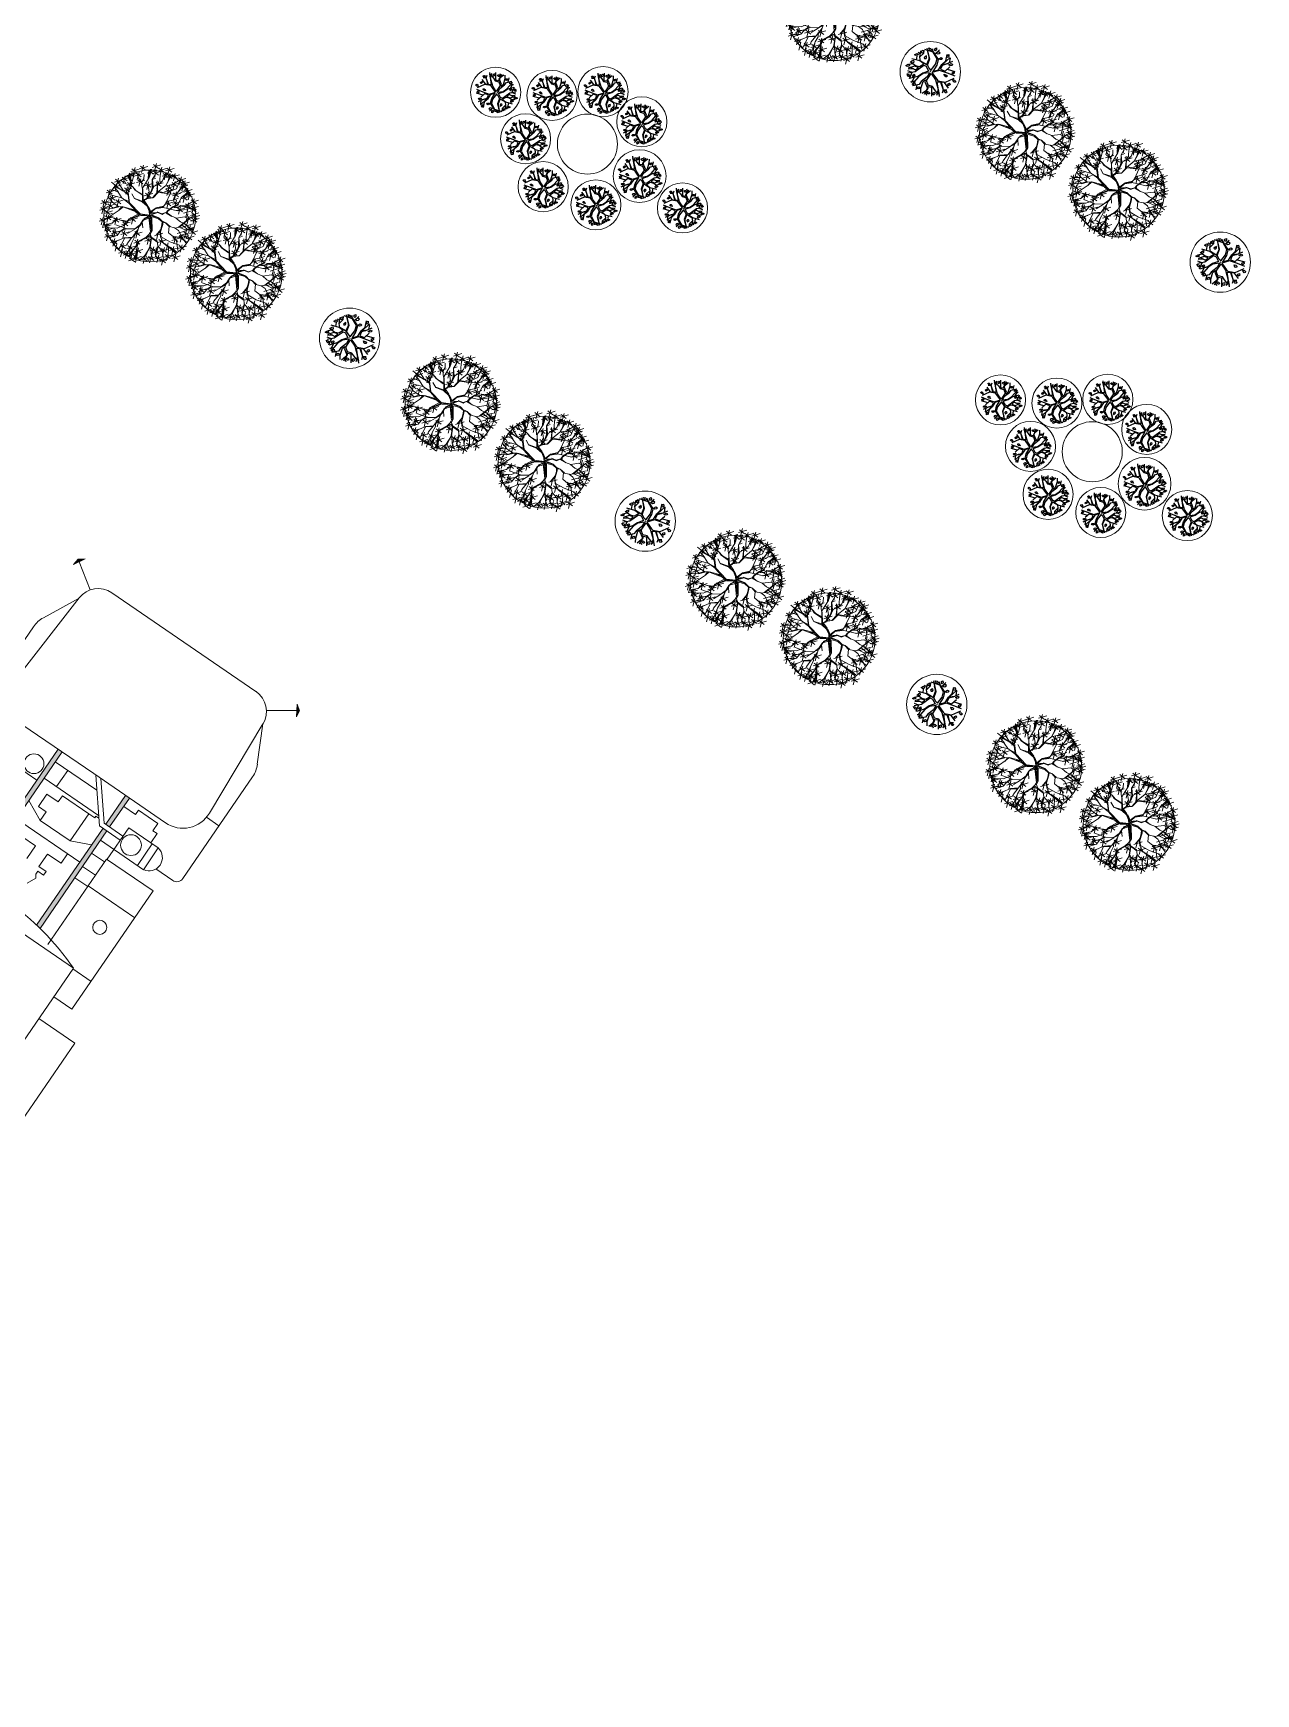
# Model space of a CAD drawing. Header units: metres. Extents: x 324293 to 653279, y 3585589 to 7191434.
# Drawn here: x 334463.57 to 334479.01, y 3600328.97 to 3600349.96 of the extents above; entities that cross this region are included whole.
import ezdxf

# ---------------------------------------------------------------- set-up
doc = ezdxf.new("R2010")
doc.units = ezdxf.units.M
doc.layers.add('andaze', color=1, linetype='Continuous', lineweight=5)
doc.layers.add('tree 1', color=66, linetype='Continuous', lineweight=5)
for name, color, linetype in [('cahman', 80, 'Continuous'), ('HATCH', 8, 'Continuous'), ('Layer2', 3, 'Continuous'), ('pumpe benzin', 7, 'Continuous')]:
    doc.layers.add(name, color=color, linetype=linetype)
doc.layers.get('pumpe benzin').off()

# ---------------------------------------------------------------- blocks, each defined once
blk = doc.blocks.new('rr')
at = {"layer": 'andaze'}
for p, q in [((334338.372, 3600177.013, 1325.8), (334338.512, 3600177.245, 1325.8)), ((334338.559, 3600177.213, 1325.8), (334338.466, 3600177.277, 1325.8)), ((334338.466, 3600177.277, 1325.8), (334338.527, 3600177.265, 1325.8)), ((334338.527, 3600177.265, 1325.8), (334338.559, 3600177.213, 1325.8)), ((334338.179, 3600177.021, 1325.8), (334337.469, 3600176.697, 1325.8)), ((334338.457, 3600176.926, 1325.8), (334338.894, 3600176.104, 1325.8)), ((334338.741, 3600176.696, 1325.8), (334338.458, 3600176.924, 1325.8)), ((334336.76, 3600176.374, 1325.8), (334337.469, 3600176.697, 1325.8)), ((334339.272, 3600175.6, 1325.8), (334338.815, 3600176.602, 1325.8)), ((334336.378, 3600176.326, 1325.8), (334336.347, 3600176.272, 1325.8)), ((334336.366, 3600176.213, 1325.8), (334336.378, 3600176.326, 1325.8)), ((334336.347, 3600176.272, 1325.8), (334336.366, 3600176.213, 1325.8)), ((334336.639, 3600176.223, 1325.8), (334336.372, 3600176.269, 1325.8)), ((334336.636, 3600175.736, 1325.8), (334336.649, 3600176.1, 1325.8)), ((334336.649, 3600176.102, 1325.8), (334336.982, 3600175.233, 1325.8)), ((334338.912, 3600176.064, 1325.8), (334339.034, 3600176.12, 1325.8)), ((334338.766, 3600175.725, 1325.8), (334338.059, 3600175.403, 1325.8)), ((334337.116, 3600174.617, 1325.8), (334336.659, 3600175.619, 1325.8)), ((334338.735, 3600175.665, 1325.8), (334338.543, 3600175.577, 1325.8)), ((334338.543, 3600175.577, 1325.8), (334338.563, 3600175.533, 1325.8)), ((334338.768, 3600175.593, 1325.8), (334338.735, 3600175.665, 1325.8)), ((334338.809, 3600175.612, 1325.8), (334338.768, 3600175.593, 1325.8)), ((334338.85, 3600175.52, 1325.8), (334338.809, 3600175.612, 1325.8)), ((334338.129, 3600175.435, 1325.8), (334338.484, 3600175.254, 1325.8)), ((334338.372, 3600175.546, 1325.8), (334338.501, 3600175.262, 1325.8)), ((334338.41, 3600175.563, 1325.8), (334338.54, 3600175.279, 1325.8)), ((334338.563, 3600175.533, 1325.8), (334338.448, 3600175.481, 1325.8)), ((334338.924, 3600175.554, 1325.8), (334338.633, 3600175.421, 1325.8)), ((334338.865, 3600175.527, 1325.8), (334338.962, 3600175.313, 1325.8)), ((334338.924, 3600175.554, 1325.8), (334339.022, 3600175.34, 1325.8)), ((334339.074, 3600175.438, 1325.8), (334339.24, 3600175.514, 1325.8)), ((334337.353, 3600175.081, 1325.8), (334338.059, 3600175.403, 1325.8)), ((334338.201, 3600175.35, 1325.8), (334337.791, 3600175.163, 1325.8)), ((334338.079, 3600175.412, 1325.8), (334338.483, 3600175.206, 1325.8)), ((334338.483, 3600175.206, 1325.8), (334338.689, 3600175.3, 1325.8)), ((334338.484, 3600175.254, 1325.8), (334338.671, 3600175.339, 1325.8)), ((334338.6, 3600175.148, 1325.8), (334339.022, 3600175.34, 1325.8)), ((334338.633, 3600175.421, 1325.8), (334338.775, 3600175.11, 1325.8)), ((334338.771, 3600175.108, 1325.8), (334339.229, 3600175.316, 1325.8)), ((334339.229, 3600175.316, 1325.8), (334339.76, 3600174.151, 1325.8)), ((334337.708, 3600175.243, 1325.8), (334338.293, 3600173.96, 1325.8)), ((334337.747, 3600175.261, 1325.8), (334338.329, 3600173.984, 1325.8)), ((334338.401, 3600175.248, 1325.8), (334337.864, 3600175.003, 1325.8)), ((334337.914, 3600175.219, 1325.8), (334337.987, 3600175.059, 1325.8)), ((334338.342, 3600175.18, 1325.8), (334338.084, 3600175.063, 1325.8)), ((334338.342, 3600175.18, 1325.8), (334338.402, 3600175.208, 1325.8)), ((334338.464, 3600174.912, 1325.8), (334338.342, 3600175.18, 1325.8)), ((334338.395, 3600175.223, 1325.8), (334338.424, 3600175.236, 1325.8)), ((334338.402, 3600175.208, 1325.8), (334338.395, 3600175.223, 1325.8)), ((334338.519, 3600175.223, 1325.8), (334338.954, 3600174.269, 1325.8)), ((334338.558, 3600175.24, 1325.8), (334338.995, 3600174.28, 1325.8)), ((334338.112, 3600175.002, 1325.8), (334338.001, 3600174.951, 1325.8)), ((334338.084, 3600175.063, 1325.8), (334338.112, 3600175.002, 1325.8)), ((334338.464, 3600174.912, 1325.8), (334338.594, 3600175.058, 1325.8)), ((334338.657, 3600175.021, 1325.8), (334338.784, 3600175.078, 1325.8)), ((334339.155, 3600174.264, 1325.8), (334338.771, 3600175.108, 1325.8)), ((334339.349, 3600175.052, 1325.8), (334338.891, 3600174.843, 1325.8)), ((334337.561, 3600174.808, 1325.8), (334337.847, 3600174.939, 1325.8)), ((334338.001, 3600174.951, 1325.8), (334338.057, 3600174.83, 1325.8)), ((334338.039, 3600174.6, 1325.8), (334338.672, 3600174.888, 1325.8)), ((334338.057, 3600174.83, 1325.8), (334338.13, 3600174.863, 1325.8)), ((334338.13, 3600174.863, 1325.8), (334338.169, 3600174.778, 1325.8)), ((334338.169, 3600174.778, 1325.8), (334338.464, 3600174.912, 1325.8)), ((334338.551, 3600174.834, 1325.8), (334338.594, 3600174.74, 1325.8)), ((334338.844, 3600174.948, 1325.8), (334338.717, 3600174.89, 1325.8)), ((334338.895, 3600174.836, 1325.8), (334338.768, 3600174.778, 1325.8)), ((334338.169, 3600174.778, 1325.8), (334337.965, 3600174.782, 1325.8)), ((334338.594, 3600174.74, 1325.8), (334338.461, 3600174.679, 1325.8)), ((334338.209, 3600174.565, 1325.8), (334338.342, 3600174.625, 1325.8)), ((334338.342, 3600174.625, 1325.8), (334338.399, 3600174.501, 1325.8)), ((334338.461, 3600174.679, 1325.8), (334338.517, 3600174.555, 1325.8)), ((334338.517, 3600174.555, 1325.8), (334338.588, 3600174.588, 1325.8)), ((334338.604, 3600174.551, 1325.8), (334338.548, 3600174.525, 1325.8)), ((334338.588, 3600174.588, 1325.8), (334338.604, 3600174.551, 1325.8)), ((334338.548, 3600174.525, 1325.8), (334338.561, 3600174.496, 1325.8)), ((334338.561, 3600174.496, 1325.8), (334338.593, 3600174.479, 1325.8)), ((334338.593, 3600174.479, 1325.8), (334338.59, 3600174.391, 1325.8)), ((334339.635, 3600174.426, 1325.8), (334339.455, 3600174.345, 1325.8)), ((334339.452, 3600174.351, 1325.8), (334338.696, 3600174.006, 1325.8)), ((334339.452, 3600174.351, 1325.8), (334342.709, 3600167.206, 1325.8)), ((334339.76, 3600174.151, 1325.8), (334339.581, 3600174.069, 1325.8)), ((334339.678, 3600173.856, 1325.8), (334340.032, 3600174.018, 1325.8)), ((334340.032, 3600174.018, 1325.8), (334340.517, 3600172.954, 1325.8))]:
    blk.add_line(p, q, dxfattribs=at)
for centre, radius in [((334338.777, 3600175.358, 1325.8), 0.0927), ((334337.708, 3600174.992, 1325.8), 0.0885), ((334339.262, 3600174.741, 1325.8), 0.063)]:
    blk.add_circle(centre, radius, dxfattribs=at)
for centre, radius, start, end in [((334338.268, 3600176.826, 1325.8), 0.215, 28.0173, 114.5058), ((334338.579, 3600176.495, 1325.8), 0.259, 24.5057, 51.1743), ((334336.849, 3600176.179, 1325.8), 0.215, 114.5058, 200.9942), ((334338.652, 3600175.975, 1325.8), 0.275, 294.5057, 28.0173), ((334336.894, 3600175.727, 1325.8), 0.259, 177.8372, 204.5057), ((334339.213, 3600175.573, 1325.8), 0.0647, 294.5057, 24.5057), ((334338.955, 3600175.439, 1325.8), 0.119, 304.1294, 104.8821), ((334339.569, 3600172.091, 1325.8), 2.263, 92.9493, 114.5058)]:
    blk.add_arc(centre, radius, start, end, dxfattribs=at)
for points in [[(334338.466, 3600177.277, 1325.8), (334338.527, 3600177.265, 1325.8), (334338.559, 3600177.213, 1325.8)], [(334336.378, 3600176.326, 1325.8), (334336.347, 3600176.272, 1325.8), (334336.366, 3600176.213, 1325.8)], [(334338.501, 3600175.262, 1325.8), (334338.54, 3600175.279, 1325.8), (334338.372, 3600175.546, 1325.8), (334338.41, 3600175.563, 1325.8)], [(334338.329, 3600173.984, 1325.8), (334338.293, 3600173.96, 1325.8), (334337.747, 3600175.261, 1325.8), (334337.708, 3600175.243, 1325.8)], [(334338.519, 3600175.223, 1325.8), (334338.558, 3600175.24, 1325.8), (334338.954, 3600174.269, 1325.8), (334338.995, 3600174.28, 1325.8)]]:
    blk.add_solid(points, dxfattribs=at)
blk = doc.blocks.new('ugvhd')
at = {"layer": 'tree 1', "color": 92, "linetype": 'ByBlock'}
for p, q in [((3788.151, 582.165), (3788.16, 582.082)), ((3788.261, 582.217), (3788.176, 582.141)), ((3788.19, 582.198), (3788.286, 582.168)), ((3788.204, 582.107), (3788.196, 582.164)), ((3788.222, 582.224), (3788.231, 582.141)), ((3788.297, 582.056), (3788.24, 582.174)), ((3788.329, 582.195), (3788.243, 582.119)), ((3788.257, 582.176), (3788.354, 582.146)), ((3788.282, 582.249), (3788.292, 582.166)), ((3788.289, 582.202), (3788.299, 582.119)), ((3788.297, 582.136), (3788.289, 582.187)), ((3788.297, 582.187), (3788.302, 582.138)), ((3788.299, 582.043), (3788.307, 582.19)), ((3788.345, 582.102), (3788.317, 582.187)), ((3788.348, 582.105), (3788.359, 582.195)), ((3788.439, 582.234), (3788.354, 582.158)), ((3788.368, 582.216), (3788.464, 582.186)), ((3788.387, 582.027), (3788.436, 582.195)), ((3788.4, 582.241), (3788.409, 582.158)), ((3788.488, 582.165), (3788.402, 582.089)), ((3788.448, 582.172), (3788.458, 582.089)), ((3788.5, 582.1), (3788.467, 582.192)), ((3788.503, 582.102), (3788.542, 582.172)), ((3788.593, 582.221), (3788.507, 582.145)), ((3788.521, 582.202), (3788.618, 582.172)), ((3788.553, 582.228), (3788.563, 582.145)), ((3788.676, 582.186), (3788.591, 582.11)), ((3788.605, 582.167), (3788.702, 582.137)), ((3788.637, 582.193), (3788.647, 582.11)), ((3787.944, 582.031), (3787.858, 581.955)), ((3787.872, 582.012), (3787.969, 581.983)), ((3787.904, 582.038), (3787.914, 581.955)), ((3788.03, 582.106), (3787.945, 582.031)), ((3787.958, 582.088), (3788.055, 582.058)), ((3788.05, 582.031), (3787.965, 581.955)), ((3787.979, 582.012), (3788.075, 581.982)), ((3787.991, 582.114), (3788, 582.031)), ((3788.049, 581.979), (3787.995, 582.038)), ((3788.011, 582.038), (3788.02, 581.955)), ((3788.098, 582.107), (3788.013, 582.032)), ((3788.132, 582.022), (3788.021, 582.058)), ((3788.027, 582.089), (3788.123, 582.059)), ((3788.114, 581.966), (3788.029, 581.891)), ((3788.043, 581.948), (3788.139, 581.918)), ((3788.075, 581.914), (3788.049, 581.979)), ((3788.059, 582.115), (3788.068, 582.032)), ((3788.134, 582.027), (3788.07, 582.107)), ((3788.075, 581.974), (3788.085, 581.891)), ((3788.08, 582.107), (3788.132, 582.04)), ((3788.132, 582.04), (3788.091, 582.118)), ((3788.147, 582.033), (3788.098, 582.123)), ((3788.19, 582.158), (3788.105, 582.082)), ((3788.119, 582.14), (3788.215, 582.11)), ((3788.215, 582.062), (3788.13, 581.986)), ((3788.191, 581.999), (3788.134, 582.027)), ((3788.144, 582.044), (3788.24, 582.014)), ((3788.191, 582.004), (3788.147, 582.033)), ((3788.176, 582.069), (3788.185, 581.986)), ((3788.198, 582.082), (3788.183, 582.112)), ((3788.186, 581.981), (3788.204, 582.107)), ((3788.206, 581.935), (3788.186, 581.981)), ((3788.186, 581.981), (3788.206, 581.914)), ((3788.237, 582.001), (3788.191, 582.004)), ((3788.276, 581.994), (3788.191, 581.999)), ((3788.294, 582.057), (3788.209, 581.981)), ((3788.222, 582.038), (3788.319, 582.008)), ((3788.289, 581.999), (3788.237, 582.001)), ((3788.255, 582.064), (3788.264, 581.981)), ((3788.307, 581.88), (3788.271, 581.945)), ((3788.389, 581.904), (3788.276, 581.994)), ((3788.289, 581.999), (3788.299, 582.063)), ((3788.299, 582.063), (3788.297, 582.136)), ((3788.297, 582.007), (3788.299, 581.989)), ((3788.309, 581.976), (3788.299, 582.043)), ((3788.397, 581.906), (3788.309, 581.976)), ((3788.384, 582.027), (3788.348, 582.105)), ((3788.379, 581.922), (3788.387, 582.025)), ((3788.395, 581.911), (3788.384, 582.027)), ((3788.486, 582.071), (3788.401, 581.995)), ((3788.415, 582.052), (3788.511, 582.022)), ((3788.416, 582.146), (3788.513, 582.116)), ((3788.431, 581.806), (3788.474, 581.95)), ((3788.446, 581.782), (3788.48, 581.96)), ((3788.447, 582.078), (3788.456, 581.995)), ((3788.48, 581.96), (3788.506, 581.997)), ((3788.482, 581.953), (3788.539, 581.971)), ((3788.49, 581.968), (3788.542, 581.973)), ((3788.506, 581.997), (3788.5, 582.1)), ((3788.589, 582.133), (3788.504, 582.058)), ((3788.506, 582.012), (3788.57, 582.061)), ((3788.508, 581.997), (3788.57, 582.058)), ((3788.517, 582.115), (3788.614, 582.085)), ((3788.539, 581.971), (3788.624, 582.009)), ((3788.55, 582.141), (3788.559, 582.058)), ((3788.57, 582.058), (3788.611, 582.148)), ((3788.681, 582.116), (3788.596, 582.041)), ((3788.61, 582.098), (3788.706, 582.068)), ((3788.704, 581.966), (3788.619, 581.891)), ((3788.624, 582.009), (3788.753, 582.069)), ((3788.627, 582.012), (3788.631, 582.045)), ((3788.633, 581.948), (3788.73, 581.918)), ((3788.642, 582.124), (3788.651, 582.041)), ((3788.647, 581.927), (3788.673, 581.999)), ((3788.734, 582.073), (3788.649, 581.997)), ((3788.65, 581.922), (3788.737, 581.963)), ((3788.655, 581.937), (3788.735, 581.96)), ((3788.663, 582.054), (3788.759, 582.024)), ((3788.665, 581.974), (3788.675, 581.891)), ((3788.673, 581.999), (3788.693, 582.027)), ((3788.693, 582.027), (3788.704, 582.097)), ((3788.695, 582.08), (3788.704, 581.997)), ((3788.803, 582.117), (3788.718, 582.041)), ((3788.731, 582.099), (3788.828, 582.069)), ((3788.737, 581.963), (3788.802, 582.03)), ((3788.753, 581.87), (3788.802, 581.955)), ((3788.755, 582.066), (3788.851, 582.037)), ((3788.845, 582.033), (3788.76, 581.957)), ((3788.76, 581.989), (3788.807, 582.022)), ((3788.76, 581.983), (3788.812, 582.012)), ((3788.764, 582.124), (3788.773, 582.041)), ((3788.774, 582.015), (3788.871, 581.985)), ((3788.868, 581.989), (3788.782, 581.914)), ((3788.796, 581.971), (3788.893, 581.941)), ((3788.802, 581.955), (3788.843, 581.986)), ((3788.806, 582.041), (3788.816, 581.957)), ((3788.828, 581.997), (3788.838, 581.914)), ((3788.944, 581.948), (3788.859, 581.872)), ((3788.905, 581.955), (3788.914, 581.872)), ((3787.784, 581.725), (3787.698, 581.649)), ((3787.744, 581.732), (3787.754, 581.649)), ((3787.837, 581.897), (3787.751, 581.821)), ((3787.84, 581.81), (3787.755, 581.734)), ((3787.765, 581.878), (3787.862, 581.848)), ((3787.769, 581.791), (3787.865, 581.761)), ((3787.868, 581.727), (3787.782, 581.651)), ((3787.797, 581.904), (3787.807, 581.821)), ((3787.801, 581.817), (3787.81, 581.734)), ((3787.913, 581.736), (3787.817, 581.78)), ((3787.909, 581.852), (3787.824, 581.776)), ((3787.828, 581.734), (3787.838, 581.651)), ((3787.9, 581.814), (3787.838, 581.839)), ((3787.838, 581.833), (3787.934, 581.804)), ((3787.935, 581.914), (3787.849, 581.838)), ((3787.863, 581.895), (3787.96, 581.865)), ((3787.87, 581.859), (3787.879, 581.776)), ((3787.972, 581.862), (3787.871, 581.906)), ((3787.972, 581.865), (3787.882, 581.909)), ((3787.99, 581.865), (3787.889, 581.919)), ((3787.895, 581.921), (3787.905, 581.838)), ((3787.972, 581.814), (3787.9, 581.814)), ((3787.962, 581.7), (3787.913, 581.736)), ((3787.969, 581.811), (3787.931, 581.783)), ((3788.018, 581.745), (3787.932, 581.669)), ((3787.946, 581.727), (3788.043, 581.697)), ((3788.08, 581.667), (3787.954, 581.749)), ((3788.039, 581.746), (3787.959, 581.7)), ((3788.023, 581.911), (3787.972, 581.94)), ((3788.134, 581.862), (3787.972, 581.862)), ((3788.07, 581.757), (3787.972, 581.814)), ((3788.049, 581.754), (3787.972, 581.811)), ((3787.978, 581.752), (3787.988, 581.669)), ((3788.096, 581.856), (3788.01, 581.78)), ((3788.07, 581.911), (3788.023, 581.911)), ((3788.024, 581.837), (3788.121, 581.807)), ((3788.134, 581.736), (3788.039, 581.746)), ((3788.129, 581.744), (3788.049, 581.754)), ((3788.056, 581.863), (3788.066, 581.78)), ((3788.152, 581.744), (3788.067, 581.818)), ((3788.147, 581.739), (3788.07, 581.757)), ((3788.139, 581.865), (3788.075, 581.914)), ((3788.209, 581.789), (3788.123, 581.713)), ((3788.237, 581.8), (3788.134, 581.862)), ((3788.137, 581.77), (3788.234, 581.741)), ((3788.201, 581.739), (3788.142, 581.739)), ((3788.266, 581.77), (3788.145, 581.852)), ((3788.222, 581.749), (3788.147, 581.739)), ((3788.169, 581.796), (3788.179, 581.713)), ((3788.227, 581.749), (3788.173, 581.685)), ((3788.212, 581.746), (3788.173, 581.685)), ((3788.206, 581.914), (3788.204, 581.826)), ((3788.214, 581.821), (3788.206, 581.935)), ((3788.258, 581.77), (3788.222, 581.749)), ((3788.26, 581.759), (3788.227, 581.749)), ((3788.289, 581.767), (3788.237, 581.8)), ((3788.26, 581.759), (3788.291, 581.687)), ((3788.279, 581.741), (3788.266, 581.77)), ((3788.281, 581.777), (3788.304, 581.878)), ((3788.299, 581.677), (3788.281, 581.764)), ((3788.304, 581.685), (3788.289, 581.767)), ((3788.291, 581.775), (3788.307, 581.88)), ((3788.438, 581.713), (3788.389, 581.904)), ((3788.433, 581.788), (3788.397, 581.906)), ((3788.446, 581.777), (3788.433, 581.788)), ((3788.449, 581.705), (3788.436, 581.775)), ((3788.438, 581.79), (3788.454, 581.852)), ((3788.454, 581.705), (3788.446, 581.777)), ((3788.454, 581.733), (3788.57, 581.8)), ((3788.459, 581.718), (3788.552, 581.78)), ((3788.462, 581.705), (3788.575, 581.795)), ((3788.584, 581.787), (3788.499, 581.711)), ((3788.513, 581.768), (3788.61, 581.738)), ((3788.545, 581.794), (3788.555, 581.711)), ((3788.57, 581.8), (3788.621, 581.806)), ((3788.575, 581.795), (3788.642, 581.8)), ((3788.684, 581.842), (3788.598, 581.766)), ((3788.606, 581.806), (3788.637, 581.875)), ((3788.612, 581.824), (3788.709, 581.794)), ((3788.621, 581.806), (3788.631, 581.839)), ((3788.631, 581.839), (3788.65, 581.922)), ((3788.642, 581.8), (3788.681, 581.816)), ((3788.642, 581.669), (3788.699, 581.765)), ((3788.644, 581.849), (3788.654, 581.766)), ((3788.681, 581.816), (3788.753, 581.87)), ((3788.696, 581.767), (3788.727, 581.909)), ((3788.699, 581.765), (3788.771, 581.811)), ((3788.701, 581.783), (3788.774, 581.814)), ((3788.799, 581.787), (3788.713, 581.711)), ((3788.727, 581.768), (3788.824, 581.738)), ((3788.759, 581.794), (3788.769, 581.711)), ((3788.853, 581.894), (3788.768, 581.819)), ((3788.768, 581.646), (3788.815, 581.726)), ((3788.771, 581.9), (3788.868, 581.87)), ((3788.771, 581.811), (3788.836, 581.819)), ((3788.774, 581.811), (3788.817, 581.888)), ((3788.781, 581.876), (3788.878, 581.846)), ((3788.81, 581.721), (3788.9, 581.785)), ((3788.814, 581.902), (3788.823, 581.819)), ((3788.836, 581.819), (3788.897, 581.901)), ((3788.836, 581.819), (3788.91, 581.886)), ((3788.872, 581.929), (3788.969, 581.899)), ((3788.96, 581.842), (3788.875, 581.766)), ((3788.888, 581.824), (3788.985, 581.794)), ((3788.9, 581.785), (3788.957, 581.788)), ((3788.921, 581.849), (3788.93, 581.766)), ((3788.929, 581.764), (3789.026, 581.734)), ((3788.961, 581.79), (3788.971, 581.707)), ((3787.712, 581.707), (3787.809, 581.677)), ((3787.812, 581.524), (3787.727, 581.448)), ((3787.817, 581.619), (3787.732, 581.543)), ((3787.745, 581.6), (3787.842, 581.57)), ((3787.854, 581.676), (3787.769, 581.6)), ((3787.773, 581.531), (3787.782, 581.448)), ((3787.778, 581.626), (3787.787, 581.543)), ((3787.782, 581.657), (3787.879, 581.628)), ((3787.786, 581.628), (3787.936, 581.623)), ((3787.944, 581.623), (3787.789, 581.636)), ((3787.882, 581.697), (3787.791, 581.687)), ((3787.887, 581.556), (3787.791, 581.509)), ((3787.796, 581.708), (3787.893, 581.678)), ((3787.797, 581.697), (3787.848, 581.7)), ((3787.918, 581.692), (3787.799, 581.713)), ((3787.815, 581.683), (3787.824, 581.6)), ((3787.908, 581.563), (3787.822, 581.487)), ((3787.836, 581.545), (3787.933, 581.515)), ((3787.868, 581.57), (3787.878, 581.487)), ((3787.951, 581.623), (3787.887, 581.556)), ((3787.981, 581.6), (3787.895, 581.524)), ((3787.969, 581.525), (3787.907, 581.481)), ((3787.909, 581.582), (3788.006, 581.552)), ((3787.959, 581.7), (3787.918, 581.692)), ((3788.024, 581.591), (3787.939, 581.515)), ((3787.941, 581.607), (3787.951, 581.524)), ((3788.029, 581.545), (3787.949, 581.424)), ((3788.075, 581.667), (3787.951, 581.623)), ((3787.953, 581.572), (3788.049, 581.542)), ((3788.026, 581.55), (3787.969, 581.525)), ((3787.985, 581.598), (3787.994, 581.515)), ((3788.15, 581.499), (3787.998, 581.517)), ((3788.062, 581.659), (3788.021, 581.548)), ((3788.075, 581.656), (3788.026, 581.55)), ((3788.031, 581.703), (3788.091, 581.672)), ((3788.173, 581.685), (3788.075, 581.667)), ((3788.078, 581.659), (3788.168, 581.679)), ((3788.126, 581.508), (3788.135, 581.425)), ((3788.258, 581.576), (3788.189, 581.504)), ((3788.261, 581.574), (3788.201, 581.504)), ((3788.212, 581.504), (3788.274, 581.576)), ((3788.338, 581.607), (3788.258, 581.576)), ((3788.346, 581.597), (3788.261, 581.574)), ((3788.299, 581.538), (3788.286, 581.471)), ((3788.302, 581.525), (3788.292, 581.465)), ((3788.348, 581.599), (3788.297, 581.672)), ((3788.343, 581.617), (3788.299, 581.677)), ((3788.384, 581.597), (3788.302, 581.525)), ((3788.345, 581.628), (3788.304, 581.685)), ((3788.305, 581.535), (3788.356, 581.605)), ((3788.369, 581.599), (3788.305, 581.535)), ((3788.387, 581.597), (3788.343, 581.617)), ((3788.387, 581.597), (3788.345, 581.628)), ((3788.369, 581.579), (3788.351, 581.476)), ((3788.384, 581.597), (3788.354, 581.471)), ((3788.387, 581.553), (3788.364, 581.473)), ((3788.384, 581.597), (3788.438, 581.713)), ((3788.384, 581.597), (3788.449, 581.705)), ((3788.384, 581.597), (3788.4, 581.553)), ((3788.402, 581.612), (3788.397, 581.597)), ((3788.397, 581.597), (3788.407, 581.556)), ((3788.4, 581.553), (3788.539, 581.465)), ((3788.407, 581.556), (3788.413, 581.597)), ((3788.413, 581.628), (3788.454, 581.697)), ((3788.413, 581.605), (3788.464, 581.638)), ((3788.413, 581.597), (3788.413, 581.628)), ((3788.415, 581.594), (3788.454, 581.625)), ((3788.418, 581.589), (3788.567, 581.473)), ((3788.418, 581.576), (3788.534, 581.488)), ((3788.42, 581.55), (3788.418, 581.576)), ((3788.531, 581.478), (3788.42, 581.55)), ((3788.426, 581.584), (3788.485, 581.633)), ((3788.534, 581.488), (3788.433, 581.553)), ((3788.454, 581.625), (3788.49, 581.638)), ((3788.485, 581.633), (3788.511, 581.633)), ((3788.49, 581.638), (3788.57, 581.638)), ((3788.511, 581.633), (3788.575, 581.587)), ((3788.526, 581.625), (3788.58, 581.636)), ((3788.562, 581.638), (3788.642, 581.669)), ((3788.57, 581.638), (3788.622, 581.628)), ((3788.591, 581.638), (3788.645, 581.669)), ((3788.622, 581.628), (3788.748, 581.638)), ((3788.711, 581.641), (3788.626, 581.565)), ((3788.639, 581.623), (3788.736, 581.593)), ((3788.65, 581.669), (3788.745, 581.718)), ((3788.655, 581.486), (3788.753, 581.543)), ((3788.665, 581.628), (3788.72, 581.625)), ((3788.668, 581.483), (3788.75, 581.535)), ((3788.672, 581.649), (3788.681, 581.565)), ((3788.707, 581.633), (3788.745, 581.612)), ((3788.806, 581.581), (3788.721, 581.506)), ((3788.735, 581.563), (3788.831, 581.533)), ((3788.745, 581.612), (3788.823, 581.607)), ((3788.748, 581.638), (3788.81, 581.721)), ((3788.75, 581.535), (3788.82, 581.522)), ((3788.753, 581.543), (3788.812, 581.53)), ((3788.756, 581.641), (3788.851, 581.651)), ((3788.767, 581.589), (3788.776, 581.506)), ((3788.812, 581.53), (3788.943, 581.543)), ((3788.898, 581.512), (3788.813, 581.436)), ((3788.815, 581.721), (3788.975, 581.703)), ((3788.82, 581.522), (3788.925, 581.478)), ((3788.918, 581.47), (3788.822, 581.517)), ((3788.823, 581.607), (3788.982, 581.579)), ((3788.936, 581.553), (3788.828, 581.532)), ((3788.914, 581.619), (3788.829, 581.543)), ((3788.842, 581.6), (3788.939, 581.57)), ((3788.851, 581.651), (3788.887, 581.648)), ((3788.859, 581.519), (3788.868, 581.436)), ((3788.953, 581.713), (3788.868, 581.637)), ((3788.875, 581.626), (3788.884, 581.543)), ((3788.881, 581.695), (3788.978, 581.665)), ((3788.975, 581.557), (3788.89, 581.481)), ((3788.904, 581.538), (3789, 581.508)), ((3788.914, 581.72), (3788.923, 581.637)), ((3789.013, 581.619), (3788.928, 581.543)), ((3788.936, 581.564), (3788.945, 581.481)), ((3788.985, 581.548), (3788.936, 581.553)), ((3789.024, 581.683), (3788.939, 581.607)), ((3788.942, 581.6), (3789.038, 581.57)), ((3788.943, 581.543), (3788.982, 581.53)), ((3788.953, 581.665), (3789.049, 581.635)), ((3788.985, 581.54), (3788.954, 581.545)), ((3789.04, 581.517), (3788.955, 581.441)), ((3788.974, 581.626), (3788.983, 581.543)), ((3788.985, 581.69), (3788.994, 581.607)), ((3789.001, 581.524), (3789.01, 581.441)), ((3787.74, 581.506), (3787.837, 581.476)), ((3787.831, 581.459), (3787.745, 581.383)), ((3787.759, 581.44), (3787.856, 581.41)), ((3787.87, 581.456), (3787.785, 581.38)), ((3787.791, 581.466), (3787.801, 581.383)), ((3787.798, 581.438), (3787.895, 581.408)), ((3787.907, 581.481), (3787.807, 581.496)), ((3787.853, 581.434), (3787.81, 581.424)), ((3787.895, 581.377), (3787.81, 581.301)), ((3787.879, 581.434), (3787.815, 581.416)), ((3787.823, 581.358), (3787.92, 581.328)), ((3787.831, 581.463), (3787.84, 581.38)), ((3787.949, 581.424), (3787.838, 581.357)), ((3787.924, 581.322), (3787.838, 581.246)), ((3787.931, 581.44), (3787.84, 581.437)), ((3787.852, 581.304), (3787.949, 581.274)), ((3787.856, 581.384), (3787.865, 581.301)), ((3787.975, 581.365), (3787.859, 581.329)), ((3787.91, 581.334), (3787.859, 581.324)), ((3787.866, 581.313), (3787.91, 581.334)), ((3787.872, 581.303), (3787.967, 581.36)), ((3788, 581.45), (3787.879, 581.434)), ((3787.884, 581.329), (3787.894, 581.246)), ((3787.99, 581.362), (3787.904, 581.286)), ((3787.918, 581.344), (3788.015, 581.314)), ((3788.013, 581.478), (3787.927, 581.402)), ((3787.941, 581.459), (3788.038, 581.429)), ((3787.95, 581.369), (3787.96, 581.286)), ((3787.973, 581.485), (3787.983, 581.402)), ((3788.078, 581.357), (3787.975, 581.365)), ((3788.057, 581.44), (3788, 581.45)), ((3788.06, 581.437), (3788, 581.398)), ((3788.07, 581.318), (3788.021, 581.12)), ((3788.108, 581.42), (3788.023, 581.344)), ((3788.065, 581.321), (3788.029, 581.256)), ((3788.036, 581.402), (3788.133, 581.372)), ((3788.106, 581.494), (3788.057, 581.44)), ((3788.109, 581.334), (3788.065, 581.321)), ((3788.151, 581.33), (3788.065, 581.254)), ((3788.069, 581.427), (3788.078, 581.344)), ((3788.145, 581.318), (3788.075, 581.239)), ((3788.127, 581.396), (3788.078, 581.357)), ((3788.079, 581.312), (3788.176, 581.282)), ((3788.165, 581.501), (3788.08, 581.425)), ((3788.083, 581.354), (3788.127, 581.386)), ((3788.093, 581.482), (3788.19, 581.453)), ((3788.127, 581.386), (3788.101, 581.334)), ((3788.201, 581.504), (3788.106, 581.494)), ((3788.137, 581.393), (3788.109, 581.334)), ((3788.111, 581.337), (3788.121, 581.254)), ((3788.204, 581.427), (3788.127, 581.396)), ((3788.209, 581.422), (3788.137, 581.393)), ((3788.207, 581.501), (3788.145, 581.318)), ((3788.245, 581.432), (3788.204, 581.427)), ((3788.24, 581.416), (3788.209, 581.422)), ((3788.248, 581.354), (3788.235, 581.28)), ((3788.24, 581.432), (3788.248, 581.354)), ((3788.286, 581.471), (3788.245, 581.434)), ((3788.274, 581.455), (3788.245, 581.432)), ((3788.248, 581.344), (3788.25, 581.429)), ((3788.292, 581.465), (3788.274, 581.455)), ((3788.354, 581.471), (3788.369, 581.406)), ((3788.377, 581.298), (3788.354, 581.233)), ((3788.364, 581.403), (3788.359, 581.365)), ((3788.359, 581.365), (3788.372, 581.293)), ((3788.372, 581.396), (3788.361, 581.367)), ((3788.361, 581.367), (3788.379, 581.303)), ((3788.364, 581.473), (3788.374, 581.411)), ((3788.369, 581.406), (3788.4, 581.388)), ((3788.374, 581.411), (3788.41, 581.393)), ((3788.379, 581.303), (3788.454, 581.267)), ((3788.4, 581.388), (3788.498, 581.36)), ((3788.41, 581.393), (3788.485, 581.37)), ((3788.565, 581.388), (3788.47, 581.375)), ((3788.583, 581.402), (3788.497, 581.326)), ((3788.498, 581.37), (3788.552, 581.326)), ((3788.498, 581.36), (3788.549, 581.318)), ((3788.5, 581.37), (3788.565, 581.388)), ((3788.511, 581.383), (3788.608, 581.353)), ((3788.567, 581.473), (3788.531, 581.478)), ((3788.539, 581.465), (3788.588, 581.462)), ((3788.549, 581.318), (3788.544, 581.19)), ((3788.633, 581.319), (3788.547, 581.243)), ((3788.555, 581.324), (3788.603, 581.246)), ((3788.561, 581.3), (3788.658, 581.27)), ((3788.575, 581.473), (3788.601, 581.473)), ((3788.588, 581.462), (3788.621, 581.421)), ((3788.593, 581.326), (3788.603, 581.243)), ((3788.601, 581.473), (3788.655, 581.486)), ((3788.613, 581.458), (3788.631, 581.421)), ((3788.616, 581.458), (3788.668, 581.483)), ((3788.619, 581.419), (3788.624, 581.334)), ((3788.706, 581.471), (3788.621, 581.395)), ((3788.621, 581.421), (3788.737, 581.37)), ((3788.624, 581.334), (3788.673, 581.295)), ((3788.635, 581.334), (3788.627, 581.416)), ((3788.631, 581.421), (3788.735, 581.378)), ((3788.635, 581.453), (3788.731, 581.423)), ((3788.667, 581.478), (3788.676, 581.395)), ((3788.673, 581.295), (3788.701, 581.205)), ((3788.686, 581.295), (3788.789, 581.262)), ((3788.783, 581.351), (3788.697, 581.275)), ((3788.783, 581.296), (3788.697, 581.22)), ((3788.711, 581.332), (3788.808, 581.303)), ((3788.73, 581.367), (3788.812, 581.311)), ((3788.735, 581.378), (3788.861, 581.362)), ((3788.737, 581.37), (3788.869, 581.372)), ((3788.743, 581.358), (3788.753, 581.275)), ((3788.743, 581.303), (3788.753, 581.22)), ((3788.893, 581.316), (3788.808, 581.24)), ((3788.812, 581.311), (3788.864, 581.244)), ((3788.822, 581.298), (3788.918, 581.268)), ((3788.826, 581.494), (3788.923, 581.464)), ((3788.854, 581.323), (3788.863, 581.24)), ((3788.944, 581.386), (3788.859, 581.31)), ((3788.861, 581.362), (3788.902, 581.297)), ((3788.869, 581.372), (3788.957, 581.401)), ((3788.872, 581.367), (3788.969, 581.337)), ((3788.985, 581.479), (3788.9, 581.403)), ((3788.905, 581.393), (3788.914, 581.31)), ((3788.914, 581.46), (3789.011, 581.43)), ((3788.964, 581.458), (3788.918, 581.47)), ((3788.969, 581.465), (3788.921, 581.476)), ((3788.925, 581.478), (3788.975, 581.476)), ((3788.946, 581.486), (3788.956, 581.403)), ((3787.969, 581.231), (3787.884, 581.156)), ((3787.898, 581.213), (3787.994, 581.183)), ((3787.93, 581.239), (3787.939, 581.156)), ((3788.029, 581.256), (3787.931, 581.21)), ((3788.038, 581.192), (3787.953, 581.116)), ((3787.966, 581.173), (3788.063, 581.144)), ((3788.052, 581.268), (3787.967, 581.192)), ((3787.981, 581.249), (3788.077, 581.219)), ((3787.999, 581.199), (3788.008, 581.116)), ((3788.013, 581.275), (3788.022, 581.192)), ((3788.047, 581.282), (3788.016, 581.13)), ((3788.021, 581.184), (3788.031, 581.101)), ((3788.109, 581.143), (3788.024, 581.067)), ((3788.13, 581.114), (3788.044, 581.039)), ((3788.131, 581.233), (3788.045, 581.157)), ((3788.059, 581.215), (3788.156, 581.185)), ((3788.121, 581.122), (3788.067, 581.089)), ((3788.07, 581.15), (3788.079, 581.067)), ((3788.169, 581.1), (3788.084, 581.024)), ((3788.09, 581.122), (3788.1, 581.039)), ((3788.098, 581.081), (3788.194, 581.052)), ((3788.107, 581.181), (3788.204, 581.151)), ((3788.312, 581.182), (3788.121, 581.122)), ((3788.128, 581.153), (3788.224, 581.123)), ((3788.13, 581.107), (3788.139, 581.024)), ((3788.134, 581.128), (3788.328, 581.197)), ((3788.158, 581.084), (3788.14, 581.058)), ((3788.165, 581.197), (3788.158, 581.084)), ((3788.235, 581.28), (3788.165, 581.197)), ((3788.282, 581.141), (3788.197, 581.065)), ((3788.294, 581.09), (3788.209, 581.015)), ((3788.313, 581.167), (3788.227, 581.091)), ((3788.307, 581.104), (3788.227, 581.017)), ((3788.248, 581.21), (3788.235, 581.115)), ((3788.237, 581.285), (3788.248, 581.21)), ((3788.243, 581.148), (3788.252, 581.065)), ((3788.245, 581.019), (3788.294, 581.084)), ((3788.255, 581.098), (3788.264, 581.015)), ((3788.307, 581.102), (3788.256, 581.014)), ((3788.273, 581.174), (3788.283, 581.091)), ((3788.303, 581.081), (3788.4, 581.052)), ((3788.315, 581.182), (3788.307, 581.104)), ((3788.4, 581.165), (3788.314, 581.089)), ((3788.356, 581.228), (3788.315, 581.182)), ((3788.407, 581.123), (3788.322, 581.047)), ((3788.335, 581.107), (3788.345, 581.024)), ((3788.354, 581.233), (3788.359, 581.169)), ((3788.359, 581.169), (3788.392, 581.115)), ((3788.451, 581.119), (3788.365, 581.043)), ((3788.392, 581.115), (3788.377, 581.055)), ((3788.379, 581.1), (3788.476, 581.07)), ((3788.395, 581.115), (3788.446, 581.006)), ((3788.411, 581.126), (3788.421, 581.043)), ((3788.457, 581.179), (3788.428, 581.117)), ((3788.431, 581.112), (3788.428, 581.004)), ((3788.515, 581.178), (3788.43, 581.102)), ((3788.464, 581.182), (3788.431, 581.112)), ((3788.443, 581.16), (3788.54, 581.13)), ((3788.454, 581.267), (3788.464, 581.182)), ((3788.459, 581.202), (3788.457, 581.179)), ((3788.464, 581.182), (3788.488, 581.122)), ((3788.476, 581.185), (3788.485, 581.102)), ((3788.488, 581.122), (3788.586, 581.04)), ((3788.544, 581.19), (3788.516, 581.058)), ((3788.642, 581.132), (3788.556, 581.056)), ((3788.568, 581.199), (3788.665, 581.169)), ((3788.57, 581.114), (3788.667, 581.084)), ((3788.598, 581.236), (3788.603, 581.156)), ((3788.611, 581.045), (3788.601, 581.151)), ((3788.602, 581.139), (3788.612, 581.056)), ((3788.603, 581.246), (3788.611, 581.169)), ((3788.603, 581.156), (3788.622, 581.048)), ((3788.609, 581.169), (3788.629, 581.048)), ((3788.611, 581.169), (3788.717, 581.107)), ((3788.716, 581.227), (3788.63, 581.151)), ((3788.644, 581.208), (3788.741, 581.178)), ((3788.755, 581.146), (3788.669, 581.07)), ((3788.676, 581.234), (3788.686, 581.151)), ((3788.681, 581.288), (3788.784, 581.259)), ((3788.683, 581.127), (3788.78, 581.098)), ((3788.701, 581.205), (3788.766, 581.156)), ((3788.711, 581.277), (3788.808, 581.248)), ((3788.715, 581.153), (3788.725, 581.07)), ((3788.836, 581.167), (3788.75, 581.091)), ((3788.838, 581.238), (3788.752, 581.162)), ((3788.764, 581.148), (3788.861, 581.119)), ((3788.766, 581.219), (3788.863, 581.19)), ((3788.789, 581.262), (3788.825, 581.207)), ((3788.796, 581.174), (3788.806, 581.091)), ((3788.798, 581.245), (3788.808, 581.162)), ((3788.222, 581.072), (3788.319, 581.042)), ((3788.316, 581.029), (3788.23, 580.953)), ((3788.276, 581.036), (3788.286, 580.953)), ((3788.4, 581.033), (3788.314, 580.957)), ((3788.36, 581.04), (3788.37, 580.957)), ((3788.377, 581.055), (3788.384, 581.001)), ((3788.564, 581.052), (3788.478, 580.976)), ((3788.492, 581.033), (3788.589, 581.003)), ((3788.516, 581.058), (3788.534, 581.019)), ((3788.524, 581.059), (3788.534, 580.976)), ((3788.714, 581.053), (3788.629, 580.977)), ((3788.642, 581.035), (3788.739, 581.005)), ((3788.675, 581.061), (3788.684, 580.977))]:
    blk.add_line(p, q, dxfattribs=at)
at = {"layer": 'tree 1', "color": 92}
blk.add_circle((3788.394, 581.591), 0.6, dxfattribs=at)
blk = doc.blocks.new('THREE2')
at = {"layer": 'HATCH', "color": 55, "linetype": 'Continuous'}
for p, q in [((-86.34506, 203.370055), (-120.170745, 236.897585)), ((-113.518065, 163.14148), (-108.89557, 241.68732)), ((-72.81479, 128.332065), (-93.1102, 256.056365)), ((-69.018705, 252.97684), (-81.67221, 232.07367)), ((-81.67221, 232.07367), (-70.42465, 213.49335)), ((-13.297425, 206.914825), (-75.55008, 264.907075)), ((-70.42465, 213.49335), (-55.428315, 232.07367)), ((-59.1774, 250.6543), (-69.018705, 252.97684)), ((-55.428315, 232.07367), (-59.1774, 250.6543)), ((-34.870145, 227.01111), (-13.297425, 288.10486)), ((4.557955, 261.271975), (-15.68756, 261.271975)), ((-15.68756, 261.271975), (0.80887, 232.07413)), ((0.80887, 232.07413), (23.30368, 232.07413)), ((19.554595, 248.00003), (4.557955, 261.271975)), ((32.572785, 239.390715), (9.637605, 148.92258)), ((23.30368, 232.07413), (19.554595, 248.00003)), ((62.060855, 288.10486), (32.572785, 239.390715)), ((103.608855, 221.47461), (81.719665, 283.46527)), ((101.37802, 190.677035), (107.93106, 281.14502)), ((104.654695, 246.3501), (137.41928, 269.54666)), ((105.24002, 188.977815), (105.766755, 246.03424)), ((128.279265, 240.037385), (113.28293, 226.765445)), ((113.28293, 226.765445), (135.77759, 221.456605)), ((147.02484, 245.34607), (128.279265, 240.037385)), ((135.77759, 221.456605), (154.523165, 224.111025)), ((139.52652, 152.44339), (199.512635, 250.65445)), ((158.272555, 237.382965), (147.02484, 245.34607)), ((154.523165, 224.111025), (158.272555, 237.382965)), ((204.668275, 223.779145), (192.014465, 202.875825)), ((214.509585, 221.456605), (204.668275, 223.779145)), ((218.25836, 202.875825), (214.509585, 221.456605)), ((-281.87561, 91.392825), (-265.37918, 62.19513)), ((-261.63025, 91.392825), (-281.87561, 91.392825)), ((-265.37918, 62.19513), (-242.88452, 62.19513)), ((-246.633605, 78.121035), (-261.63025, 91.392825)), ((-177.120055, 30.61737), (-259.03137, 23.658145)), ((-221.42105, 26.853485), (-255.75485, 58.453675)), ((-233.980255, 22.048495), (-246.63391, 1.145175)), ((-246.63391, 1.145175), (-235.3862, -17.434995)), ((-242.88452, 62.19513), (-246.633605, 78.121035)), ((-186.94946, 39.896545), (-239.37271, 102.52823)), ((-235.3862, -17.434995), (-220.38986, 1.145175)), ((-224.138945, 19.725955), (-233.980255, 22.048495)), ((-180.224305, 74.56955), (-232.81967, 111.80725)), ((-180.396425, 125.724945), (-226.266935, 132.684175)), ((-220.38986, 1.145175), (-224.138945, 19.725955)), ((-216.43753, 77.01126), (-149.38797, 72.490235)), ((-213.16086, 155.88135), (-144.35562, 93.249055)), ((-197.8952, 184.295505), (-212.89154, 171.02356)), ((-212.89154, 171.02356), (-190.39688, 165.714875)), ((-179.149625, 189.60434), (-197.8952, 184.295505)), ((-190.39688, 165.714875), (-171.651155, 168.36914)), ((-134.526215, 28.29773), (-186.94946, 39.896545)), ((-167.901915, 181.641235), (-179.149625, 189.60434)), ((-127.973175, 14.37958), (-177.120055, 30.61737)), ((-171.651155, 168.36914), (-167.901915, 181.641235)), ((-170.56717, 116.44638), (-157.461395, 209.23462)), ((-79.579925, 126.735535), (-153.99643, 206.56311)), ((-149.38797, 72.490235), (-134.526215, 28.29773)), ((-141.65802, 160.406495), (-145.407255, 147.134555)), ((-145.407255, 147.134555), (-134.1597, 128.553775)), ((-144.35562, 93.249055), (-91.93237, -32.01431)), ((-126.66153, 163.060915), (-141.65802, 160.406495)), ((-134.1597, 128.553775), (-130.410615, 131.20819)), ((-130.410615, 131.20819), (-119.16336, 141.82587)), ((-98.485105, -43.61328), (-127.973175, 14.37958)), ((-119.16336, 141.82587), (-126.66153, 163.060915)), ((-50.264435, 61.276705), (-79.579925, 126.735535)), ((-43.499295, 62.873385), (-72.81479, 128.332065)), ((-59.16794, -36.6539), (0, 0)), ((0, 0), (-50.264435, 61.276705)), ((19.641875, 10.187075), (-43.499295, 62.873385)), ((-10.021055, 160.520935), (-13.297425, 206.914825)), ((22.74338, 72.371825), (-10.021055, 160.520935)), ((9.637605, 148.92258), (26.019745, 114.12659)), ((19.37729, 10.40787), (22.74338, 72.371825)), ((26.019745, 114.12659), (29.29642, 139.643555)), ((29.29642, 139.643555), (101.37802, 190.677035)), ((88.2724, 155.88135), (39.125825, 116.44638)), ((39.125825, 116.44638), (42.40219, 7.420195)), ((42.40219, 7.420195), (130.86624, 46.85547)), ((45.67856, -6.497955), (140.69565, 32.93732)), ((143.275605, 139.17145), (88.2724, 155.88135)), ((91.018525, 171.450655), (105.24002, 188.977815)), ((97.865905, 168.46741), (91.018525, 171.450655)), ((98.286285, 168.36914), (139.52652, 152.44339)), ((130.86624, 46.85547), (225.883485, 135.00412)), ((140.69565, 32.93732), (163.630675, 39.896545)), ((184.516295, 157.75223), (143.275605, 139.17145)), ((285.51575, 199.95743), (163.630675, 56.13449)), ((163.630675, 56.13449), (199.671935, 37.576905)), ((163.630675, 39.896545), (252.09503, 5.101015)), ((255.74951, 181.641235), (184.516295, 157.75223)), ((192.014465, 202.875825), (203.262025, 184.295655)), ((199.671935, 37.576905), (281.582945, 102.52823)), ((203.262025, 184.295655), (218.25836, 202.875825)), ((209.50104, 32.93732), (265.80231, 90.014955)), ((248.81836, 16.69937), (209.50104, 32.93732)), ((225.883485, 135.00412), (245.541995, 209.234775)), ((225.883485, 135.00412), (268.477175, 181.39847)), ((327.45331, 49.17511), (248.81836, 16.69937)), ((252.09503, 5.101015), (320.90027, -96.9664)), ((281.582945, 102.52823), (291.41205, 146.602325)), ((281.582945, 102.52823), (320.90027, 79.331665)), ((308.237, 115.28244), (293.24066, 102.0105)), ((293.24066, 102.0105), (315.735475, 96.70166)), ((296.99005, 19.725955), (293.24066, 6.45401)), ((293.24066, 6.45401), (304.48822, -12.12677)), ((311.98639, 22.38037), (296.99005, 19.725955)), ((326.98273, 120.59128), (308.237, 115.28244)), ((308.23761, -9.47235), (319.48456, 1.145175)), ((319.48456, 1.145175), (311.98639, 22.38037)), ((315.735475, 96.70166), (334.4812, 99.35608)), ((338.230285, 112.62802), (326.98273, 120.59128)), ((334.4812, 99.35608), (338.230285, 112.62802)), ((-160.73776, -52.891845), (-262.30774, -22.735745)), ((-239.13559, -83.7944), (-259.3808, -83.7944)), ((-259.3808, -83.7944), (-242.88452, -112.992095)), ((-242.88452, -112.992095), (-220.38986, -112.992095)), ((-224.138945, -97.06619), (-239.13559, -83.7944)), ((-201.217805, -129.44229), (-236.096345, -129.44229)), ((-220.38986, -112.992095), (-224.138945, -97.06619)), ((-203.810425, -40.103605), (-222.990265, -85.367585)), ((-186.94946, -94.64676), (-216.43753, -166.55777)), ((-196.48895, -150.485075), (-209.14261, -171.388395)), ((-209.14261, -171.388395), (-197.894895, -189.968415)), ((-197.894895, -189.968415), (-182.89856, -171.388395)), ((-186.647645, -152.80777), (-196.48895, -150.485075)), ((-187.846985, -95.72708), (-170.56717, -164.237825)), ((-154.185025, -55.21164), (-186.94946, -94.64676)), ((-170.56717, -164.237825), (-186.94946, -199.033355)), ((-75.55008, -233.828885), (-186.94946, -208.31192)), ((-182.89856, -171.388395), (-186.647645, -152.80777)), ((-70.31891, -140.93155), (-168.02643, -237.284085)), ((-98.485105, -45.932465), (-160.73776, -52.891845)), ((-72.0636, -55.21164), (-154.185025, -55.21164)), ((-125.051115, -192.342375), (-148.475035, -216.604765)), ((-139.41818, -116.39633), (-127.737275, -110.193635)), ((-133.57773, -135.004425), (-139.41818, -116.39633)), ((-124.81674, -149.47708), (-133.57773, -135.004425)), ((-127.737275, -110.193635), (-113.135375, -120.53177)), ((-87.76657, -152.66678), (-126.151735, -192.81387)), ((-113.135375, -135.004425), (-124.81674, -149.47708)), ((-113.135375, -120.53177), (-113.135375, -135.004425)), ((-91.93237, -32.01431), (-59.16794, -36.6539)), ((-91.93237, -245.4274), (22.74338, -189.75418)), ((-76.42563, -135.372465), (-87.76657, -152.66678)), ((-65.084535, -55.078885), (-76.42563, -135.372465)), ((9.637605, -187.43454), (-75.55008, -233.828885)), ((-72.0636, -55.078885), (-65.084535, -55.078885)), ((-52.871095, -55.078885), (-70.31891, -140.93155)), ((-52.871095, -55.21164), (-52.6149, -55.21164)), ((-52.6149, -55.21164), (-13.297425, -32.01431)), ((-13.297425, -32.01431), (19.46701, -22.735745)), ((29.29642, -120.163115), (9.637605, -187.43454)), ((19.46701, -22.735745), (29.29642, -120.163115)), ((24.45175, -5.961455), (21.95175, -5.961455)), ((22.74338, -189.75418), (45.67856, -120.163115)), ((24.45175, -5.961455), (24.45175, -3.461455)), ((24.45175, -5.961455), (26.95175, -5.961455)), ((24.45175, -5.961455), (24.45175, -8.461455)), ((25.55298, -200.58609), (42.049255, -229.784085)), ((45.79834, -200.58609), (25.55298, -200.58609)), ((114.106445, -81.369475), (45.67856, -6.497955)), ((45.67856, -25.05554), (98.101655, -83.047635)), ((45.67856, -120.163115), (45.67856, -25.05554)), ((60.794985, -213.858185), (45.79834, -200.58609)), ((98.101655, -83.047635), (98.101655, -161.917875)), ((98.101655, -161.917875), (114.484255, -226.86966)), ((107.93106, -152.6387), (114.4841, -99.28543)), ((143.97217, -192.074125), (107.93106, -152.6387)), ((107.93106, -171.19644), (160.232695, -215.09842)), ((140.6958, -291.821135), (107.93106, -171.19644)), ((216.05408, -103.925325), (114.106445, -81.369475)), ((114.4841, -99.28543), (176.736755, -110.88455)), ((193.118895, -261.66519), (143.97217, -192.074125)), ((175.51819, -203.24051), (192.014465, -232.438505)), ((195.76355, -203.24051), (175.51819, -203.24051)), ((176.736755, -110.88455), (199.671935, -189.75418)), ((186.57715, -144.723355), (284.85962, -173.516385)), ((203.262025, -57.250365), (188.265685, -70.522305)), ((188.265685, -70.522305), (210.760195, -75.831145)), ((210.760195, -216.512605), (195.76355, -203.24051)), ((222.007445, -51.941525), (203.262025, -57.250365)), ((210.760195, -75.831145), (229.50592, -73.176725)), ((317.6239, -122.482755), (216.05408, -103.925325)), ((233.25531, -59.904785), (222.007445, -51.941525)), ((229.50592, -73.176725), (233.25531, -59.904785)), ((266.99707, -131.57303), (263.24768, -144.844815)), ((263.24768, -144.844815), (274.49524, -163.425445)), ((281.99341, -128.91861), (266.99707, -131.57303)), ((274.49524, -163.425445), (278.244325, -160.771025)), ((278.244325, -160.771025), (289.49158, -150.153655)), ((289.49158, -150.153655), (281.99341, -128.91861)), ((304.48822, -12.12677), (308.23761, -9.47235)), ((330.732115, -57.250365), (315.73578, -70.522305)), ((315.73578, -70.522305), (338.23059, -75.831145)), ((349.477845, -51.941525), (330.732115, -57.250365)), ((338.23059, -75.831145), (356.976015, -73.176725)), ((360.725405, -59.904785), (349.477845, -51.941525)), ((356.976015, -73.176725), (360.725405, -59.904785)), ((-137.90924, -237.747345), (-152.90558, -251.019135)), ((-152.90558, -251.019135), (-130.41092, -256.327665)), ((-119.163665, -232.438505), (-137.90924, -237.747345)), ((-130.41092, -256.327665), (-111.66519, -253.673245)), ((-107.915955, -240.40146), (-119.163665, -232.438505)), ((-111.66519, -253.673245), (-107.915955, -240.40146)), ((-105.038145, -266.304475), (-91.93237, -245.4274)), ((-70.42465, -264.290315), (-81.67221, -282.871245)), ((-81.67221, -282.871245), (-70.42465, -301.45157)), ((-59.177245, -264.290315), (-70.42465, -261.635895)), ((-70.42465, -301.45157), (-55.42816, -282.871245)), ((-55.42816, -282.871245), (-59.177245, -264.290315)), ((-46.062165, -224.54971), (-26.403505, -301.100005)), ((-38.18222, -245.710295), (-17.93701, -245.710295)), ((-21.68579, -274.90799), (-38.18222, -245.710295)), ((0.808715, -274.90799), (-21.68579, -274.90799)), ((-17.93701, -245.710295), (-2.94037, -258.982085)), ((-2.94037, -258.982085), (0.808715, -274.90799)), ((42.049255, -229.784085), (64.543915, -229.784085)), ((64.543915, -229.784085), (60.794985, -213.858185)), ((114.484255, -226.86966), (88.2724, -303.41995)), ((107.190705, -272.58499), (94.53705, -293.48831)), ((94.53705, -293.48831), (105.78476, -312.068635)), ((105.78476, -312.068635), (120.7811, -293.48831)), ((117.032015, -274.90738), (107.190705, -272.58499)), ((120.7811, -293.48831), (117.032015, -274.90738)), ((170.18387, -229.1893), (147.24869, -284.86221)), ((192.014465, -232.438505), (214.50928, -232.4382)), ((214.50928, -232.4382), (210.760195, -216.512605))]:
    blk.add_line(p, q, dxfattribs=at)

msp = doc.modelspace()

# ---------------------------------------------------------------- linework, layer by layer
at = {"layer": 'andaze', "extrusion": (0.000384592, 0.000482498, 1)}
for centre, radius in [((334474.37005, 3600348.35964, 3183.07338), 0.38103), ((334468.37011, 3600347.46174, 4504.86065), 0.31657), ((334469.72642, 3600347.46909, 4504.84691), 0.31657), ((334469.08214, 3600347.42219, 4504.84691), 0.31657), ((334470.21724, 3600347.08939, 4504.84691), 0.31657), ((334468.74831, 3600346.87428, 4504.84691), 0.31657), ((334469.5295, 3600346.80719, 4504.84691), 0.37943), ((334470.18937, 3600346.40279, 4504.84691), 0.33323), ((334468.97066, 3600346.26861, 4504.84691), 0.31657), ((334469.63647, 3600346.03865, 4504.84691), 0.31657), ((334470.73029, 3600345.99962, 4504.86065), 0.31657), ((334478.03275, 3600345.95212, 3183.07338), 0.38103), ((334467.03361, 3600344.99083, 3183.07399), 0.38103), ((334475.25855, 3600344.21256, 3179.06148), 0.31657), ((334475.97058, 3600344.17301, 3179.04774), 0.31657), ((334476.61486, 3600344.21992, 3179.04774), 0.31657), ((334477.10568, 3600343.84022, 3179.04774), 0.31657), ((334475.63675, 3600343.62511, 3179.04774), 0.31657), ((334476.41794, 3600343.55802, 3179.04774), 0.37943), ((334477.07781, 3600343.15362, 3179.04774), 0.33323), ((334475.8591, 3600343.01944, 3179.04774), 0.31657), ((334470.7679, 3600342.67804, 3183.07399), 0.38103), ((334476.52491, 3600342.78947, 3179.04774), 0.31657), ((334477.61873, 3600342.75045, 3179.06148), 0.31657), ((334474.45211, 3600340.36108, 3183.07399), 0.38103)]:
    msp.add_circle(centre, radius, dxfattribs=at)

# ---------------------------------------------------------------- block references
at = {"layer": 'andaze', "extrusion": (0.000956129, -0.000698171, 0.999999), "xscale": 1.416032679886323, "yscale": 1.416032679886323, "zscale": 1.416032679886323, "rotation": 301.078146470303}
msp.add_blockref('rr', (-4276152.50661, 1374216.4547, -1432.18624), dxfattribs=at)
at = {"layer": 'cahman', "lineweight": 40, "extrusion": (0.000384589, 0.0004825, 1), "xscale": -0.9659750927401528, "yscale": 0.9659750929107941, "zscale": 0.9659750930138936, "rotation": 58.22240189210668}
for p in [(336877.91126, 3603164.15277, 3183.07939), (336880.33353, 3603162.65221, 3183.07939), (336881.51115, 3603161.92269, 3183.07939), (336869.27147, 3603161.60951, 3183.08001), (336870.36446, 3603160.87713, 3183.08001), (336873.07675, 3603159.22396, 3183.08001), (336874.25437, 3603158.49444, 3183.08001), (336876.67665, 3603156.99388, 3183.08001), (336877.85427, 3603156.26436, 3183.08001), (336880.46611, 3603154.64636, 3183.08001), (336881.64373, 3603153.91684, 3183.08001)]:
    msp.add_blockref('ugvhd', p, dxfattribs=at)
at = {"layer": 'Layer2', "lineweight": 0, "extrusion": (-0.000384589, -0.0004825, -1), "xscale": 0.0009993234181452, "yscale": 0.0009993234181452, "zscale": -0.0009993233978471039, "rotation": 211.7775924096078}
for p in [(-334474.34832, 3600348.36632, -3183.07939), (-334478.01104, 3600345.95881, -3183.07939), (-334467.0119, 3600344.99747, -3183.08001), (-334470.7462, 3600342.6847, -3183.08001), (-334474.43042, 3600340.36775, -3183.08001)]:
    msp.add_blockref('THREE2', p, dxfattribs=at)
at = {"layer": 'pumpe benzin', "color": 1, "extrusion": (-0.000384589, -0.0004825, -1)}
for p, xscale, yscale, zscale, rotation in [((-334468.40531, 3600347.4468, -4504.86667), 0.0008302646501115024, 0.0008302646501115024, -0.000830264575376, 31.77760910069867), ((-334469.77468, 3600347.43911, -4504.85293), 0.0008302646501115024, 0.0008302646501115024, -0.000830264575376, 31.77760910069867), ((-334469.11733, 3600347.40725, -4504.85293), 0.0008302646501115024, 0.0008302646501115024, -0.000830264575376, 31.77760910069867), ((-334470.23816, 3600347.05115, -4504.85293), 0.0008302646501115024, 0.0008302646501115024, -0.000830264575376, 31.77760910069867), ((-334468.78079, 3600346.84709, -4504.85293), 0.0008302646501115024, 0.0008302646501115024, -0.000830264575376, 31.77760910069867), ((-334470.22106, 3600346.37352, -4504.85293), 0.0008739625936541019, 0.0008739625936541019, -0.0008739627108832, 31.77759060737056), ((-334469.00313, 3600346.24142, -4504.85293), 0.0008302646501115024, 0.0008302646501115024, -0.000830264575376, 31.77760910069867), ((-334469.66531, 3600346.0221, -4504.85293), 0.0008302646501115024, 0.0008302646501115024, -0.000830264575376, 31.77760910069867), ((-334470.76549, 3600345.9847, -4504.86667), 0.0008302646501115024, 0.0008302646501115024, -0.000830264575376, 31.77760910069867), ((-334475.29376, 3600344.19766, -3179.0675), 0.0008302646501115024, 0.0008302646501115024, -0.000830264575376, 31.77760910069867), ((-334476.00579, 3600344.15811, -3179.05376), 0.0008302646501115024, 0.0008302646501115024, -0.000830264575376, 31.77760910069867), ((-334476.66314, 3600344.18997, -3179.05376), 0.0008302646501115024, 0.0008302646501115024, -0.000830264575376, 31.77760910069867), ((-334477.12662, 3600343.80201, -3179.05376), 0.0008302646501115024, 0.0008302646501115024, -0.000830264575376, 31.77760910069867), ((-334475.66924, 3600343.59795, -3179.05376), 0.0008302646501115024, 0.0008302646501115024, -0.000830264575376, 31.77760910069867), ((-334477.10951, 3600343.12438, -3179.05376), 0.0008739625936541019, 0.0008739625936541019, -0.0008739627108832, 31.77759060737056), ((-334475.89159, 3600342.99228, -3179.05376), 0.0008302646501115024, 0.0008302646501115024, -0.000830264575376, 31.77760910069867), ((-334476.55376, 3600342.77296, -3179.05376), 0.0008302646501115024, 0.0008302646501115024, -0.000830264575376, 31.77760910069867), ((-334477.65395, 3600342.73556, -3179.0675), 0.0008302646501115024, 0.0008302646501115024, -0.000830264575376, 31.77760910069867)]:
    msp.add_blockref('THREE2', p, dxfattribs=dict(at, xscale=xscale, yscale=yscale, zscale=zscale, rotation=rotation))

doc.saveas('drawing.dxf')
